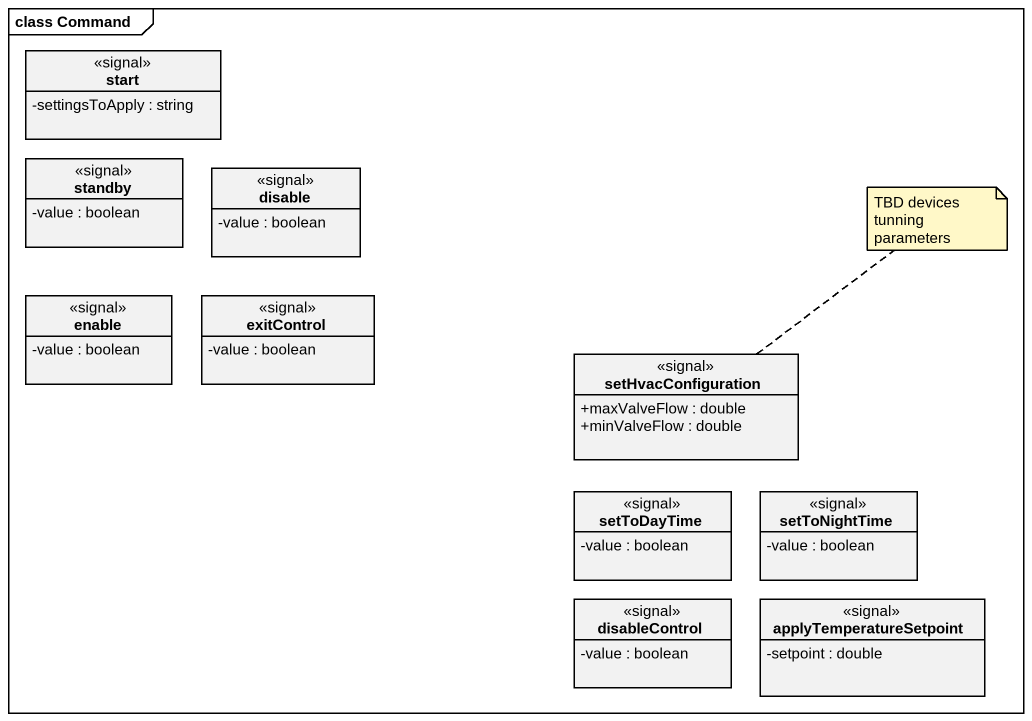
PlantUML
@startuml
mainframe class Command
hide circle
hide empty members
skinparam classAttributeIconSize 0
class "start" as start_ <<signal>> {
  -settingsToApply : string
}
class standby <<signal>> {
  -value : boolean
}
class disable <<signal>> {
  -value : boolean
}
class enable <<signal>> {
  -value : boolean
}
class exitControl <<signal>> {
  -value : boolean
}
class setHvacConfiguration <<signal>> {
  +maxValveFlow : double
  +minValveFlow : double
}
class setToDayTime <<signal>> {
  -value : boolean
}
class setToNightTime <<signal>> {
  -value : boolean
}
class disableControl <<signal>> {
  -value : boolean
}
class applyTemperatureSetpoint <<signal>> {
  -setpoint : double
}
note top of setHvacConfiguration : TBD devices tunning parameters
@enduml
